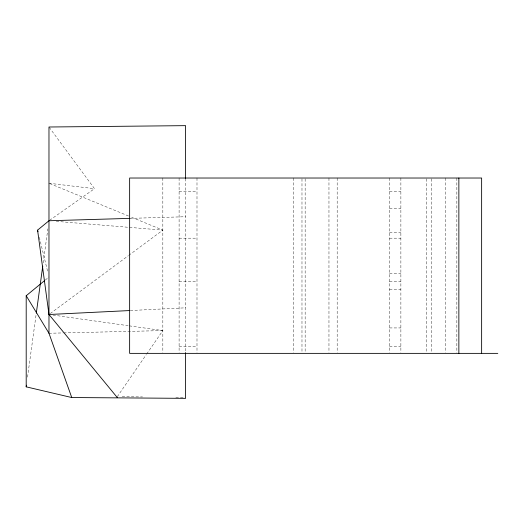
<?xml version="1.0" encoding="UTF-8"?>
<svg xmlns="http://www.w3.org/2000/svg" width="524" height="524" viewBox="0 0 524 524"><rect width="100%" height="100%" fill="white"/><g stroke="black" fill="none" stroke-linecap="round" stroke-linejoin="round"><path stroke-width="0.39" stroke-dasharray="2.62 1.97" d="M27.536 377.123L36.084 314.734M43.197 262.884L47.861 228.857M117.284 396.694L146.268 354.63M146.727 353.962L162.833 330.592L128.917 325.797M45.28 280.045L48.974 277.006M50.278 313.535L128.151 255.83M128.806 255.345L162.833 230.128L130.404 216.779M49.629 220.29L94.517 188.686L48.974 127.005M130.299 310.529L185.601 307.817M129.965 218.37L185.601 216.733M48.974 333.257L62.795 332.93M63.614 332.91L162.833 330.592M179.103 191.509L196.991 191.509M389.496 191.509L400.88 191.509M389.496 208.618L400.88 208.618M389.496 232.564L400.88 232.564M179.103 238.178L196.991 238.178M389.496 238.178L400.88 238.178M389.496 273.646L400.88 273.646M179.103 281.237L196.991 281.237M389.496 281.237L400.88 281.237M389.496 289.674L400.88 289.674M389.496 327.932L400.88 327.932M179.103 346.534L196.991 346.534M389.496 346.534L400.88 346.534M122.164 396.74L142.502 396.93M175.841 397.238L184.789 397.323M56.291 221.357L162.833 230.128M48.974 183.256L94.517 188.686M53.009 315.075L128.105 325.686M49.728 183.564L129.651 216.471M39.32 237.28L47.815 272.238M456.849 178.022L456.849 352.547M445.459 178.022L445.459 352.547M431.56 178.835L431.56 352.547M426.647 178.835L426.647 352.547M400.88 178.022L400.88 352.547M389.496 178.022L389.496 352.547M337.174 178.022L337.174 352.547M328.961 178.022L328.961 352.547M305.151 178.835L305.151 352.547M301.981 178.835L301.981 352.547M293.767 178.022L293.767 352.547M196.991 178.022L196.991 352.547M185.601 178.507L185.601 351.866M179.103 178.022L179.103 352.547M162.833 178.022L162.833 352.547"/><path stroke-width="0.79" d="M185.601 352.573L185.601 398.351L71.742 397.539L26.2 386.843L26.423 385.219M36.307 313.116L42.752 266.127M117.284 397.539L48.974 314.505L37.584 230.128L48.974 220.755L129.965 218.37M26.2 386.843L26.2 295.752L44.664 280.55M48.974 314.505L129.487 310.568M497.8 353.366L129.638 353.366L129.638 178.022L481.635 178.022L481.635 353.366M26.2 295.752L48.974 333.257L71.742 397.539M37.584 230.128L37.97 231.719M458.86 178.022L458.86 353.366M185.601 178.546L185.601 125.649L48.974 127.005L48.974 333.257"/></g></svg>
